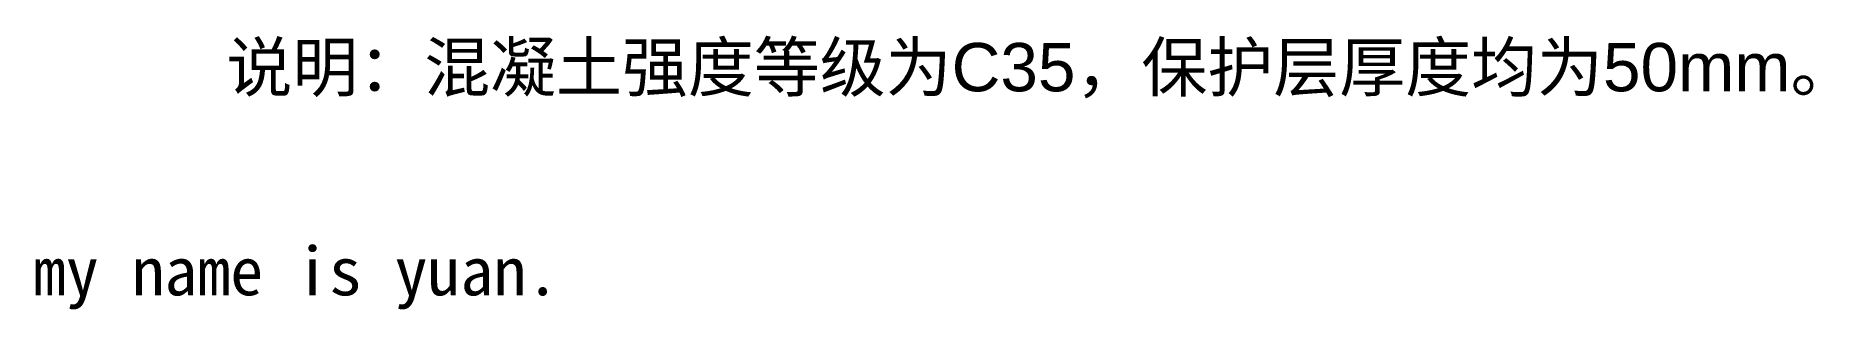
# Model space of a CAD drawing. Header units: millimetres. Extents: x 173.3 to 265.2, y 64.9 to 79.
import ezdxf

# ---------------------------------------------------------------- set-up
doc = ezdxf.new("R2010")
doc.units = ezdxf.units.MM
doc.styles.get("Standard").update_dxf_attribs({"font": 'arial.ttf'})

msp = doc.modelspace()

# ---------------------------------------------------------------- texts
at = {"char_height": 2.5, "attachment_point": 1}
for s, insert in [('{\\fSimSun|b0|i0|c134|p2;说明：混凝土强度等级为}C35{\\fSimSun|b0|i0|c134|p2;，保护层厚度均为}50mm{\\fSimSun|b0|i0|c134|p2;。}', (183.138, 78.652)), ('{\\fSimSun|b0|i0|c0|p2;my name is yuan.}', (173.138, 68.108))]:
    msp.add_mtext_dynamic_manual_height_columns(s, width=129.82813, gutter_width=12.5, heights=[0], dxfattribs=dict(at, insert=insert))

doc.saveas('drawing.dxf')
